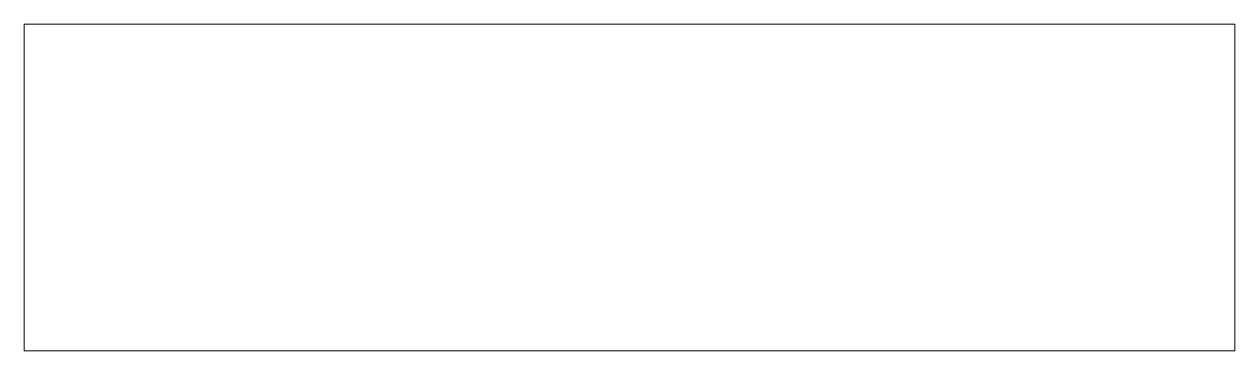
# Model space of a CAD drawing. Header units: metres. Extents: x 0 to 50, y 0 to 13.5.
import ezdxf

# ---------------------------------------------------------------- set-up
doc = ezdxf.new("R2010")
doc.units = ezdxf.units.M
doc.layers.add('TOP', color=1, linetype='Continuous', lineweight=0)

msp = doc.modelspace()

# ---------------------------------------------------------------- linework, layer by layer
at = {"layer": 'TOP'}
for p, q in [((0, 0), (0, 13.5)), ((0, 13.5), (50, 13.5)), ((50, 0), (50, 13.5)), ((0, 0), (50, 0))]:
    msp.add_line(p, q, dxfattribs=at)

doc.saveas('drawing.dxf')
